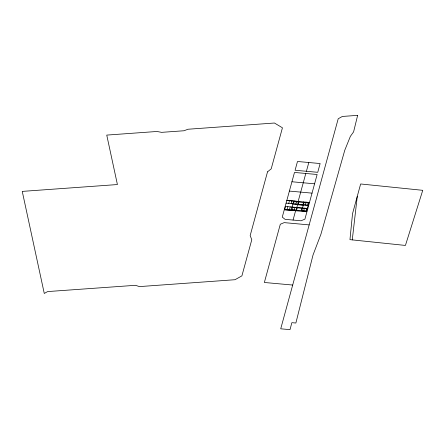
<?xml version="1.0" encoding="UTF-8"?>
<svg xmlns="http://www.w3.org/2000/svg" width="445" height="445" viewBox="0 0 445 445"><rect width="100%" height="100%" fill="white"/><g stroke="black" fill="none" stroke-linecap="round" stroke-linejoin="round"><path stroke-width="0.67" d="M352.268 239.888L405.423 245.44L422.75 190.321L360.645 183.969L352.535 213.678L349.959 239.649L352.268 239.888L357.274 196.401M285.484 206.441L284.739 209.178L296.581 210.251L297.327 207.52M287.108 209.395L287.854 206.658M288.744 203.376L289.489 200.639M289.473 209.606L290.218 206.875M291.113 203.593L291.859 200.856M291.842 209.823L292.588 207.086M293.483 203.804L294.228 201.073M294.212 210.04L294.957 207.303M295.853 204.021L296.598 201.285M296.103 210.229L298.339 202.002M298.962 201.502L298.072 204.783L302.806 205.212L303.701 201.93M302.06 207.948L301.315 210.685L306.054 211.114L306.8 208.377M301.788 210.746L304.024 202.519M303.685 210.897L304.43 208.165M305.326 204.884L306.071 202.147M307.695 205.095L308.441 202.364M289.384 191.083L294.49 172.443L317.135 174.496L304.908 219.157L301.026 220.787L285.084 219.34L282.264 217.104L289.384 191.083L312.034 193.136M293.055 220.064L295.602 210.746L284.283 209.717L306.928 211.776M305.804 173.467L298.15 201.429L286.836 200.4L309.475 202.453M306.405 171.281L308.808 162.514L320.133 163.543L317.736 172.31L295.085 170.257L297.488 161.485L308.808 162.514M291.942 181.76L314.582 183.813M286.085 203.137L308.73 205.19M292.849 204.038L308.168 205.429M285.189 206.413L307.829 208.471M291.959 207.32L307.278 208.711M309.153 224.892L284.177 222.622L280.305 224.247L264.358 282.48L292.693 285.045M357.641 115.355L353.597 131.881L350.382 136.342L344.775 150.232L320.923 234.242L313.013 255.046L295.875 323.02L291.848 322.675L290.018 329.645L280.717 328.805L338.211 118.765L342.355 116.451L357.641 115.355M267.523 171.848L250.168 235.589L251.787 239.733L241.902 275.861L235.01 279.716L139.424 286.602L135.502 285.306L47.632 291.575L44.272 293.455L22.25 191.394L117.413 184.547L106.744 135.096L156.985 131.475L161.58 132.354L183.98 130.758L188.007 129.239L274.437 123.02L282.442 127.798L271.205 168.833L267.523 171.848M293.522 201.568L291.286 209.795L306.605 211.186L308.841 202.959L293.522 201.568"/></g></svg>
